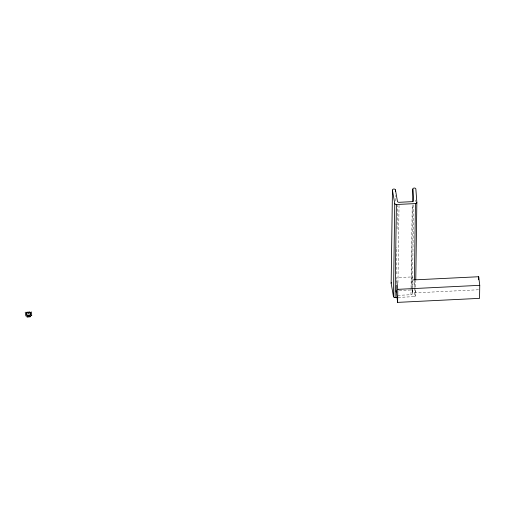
<?xml version="1.0" encoding="UTF-8"?>
<svg xmlns="http://www.w3.org/2000/svg" width="505" height="505" viewBox="0 0 505 505"><rect width="100%" height="100%" fill="white"/><g stroke="black" fill="none" stroke-linecap="round" stroke-linejoin="round"><path stroke-width="0.38" stroke-dasharray="2.52 1.89" d="M395.32 200.996L395.396 195.473M396.425 273.937L396.797 247.122M397.05 228.98L397.385 205.32M397.953 282.743L399.032 205.459M397.776 295.362L410.969 294.718L411.057 288.405M411.064 287.616L412.225 204.809M412.023 289.056L411.518 282.162L412.598 204.879M410.969 294.718A1.521 1.035 0.8 0 0 412.358 293.645L413.608 204.525M478.519 289.763L412.787 292.982L412.831 289.92M412.844 289.15L412.957 280.723M398.142 297.42L414.151 296.637L414.371 280.862M415.684 201.64L415.71 200.068M414.151 296.637A1.521 1.035 0.8 0 0 415.546 295.564L415.628 290.047M415.666 286.89L415.754 280.578M399.278 290.564L412.415 289.92L412.787 292.982M27.642 313.668L28.905 313.611M27.661 313.807L29.549 313.719M412.875 279.189L412.598 276.892L396.374 277.687L396.659 280.022M415.053 288.822L414.561 282.087A1.521 1.035 0.8 0 0 412.964 281.089A1.521 1.035 0.8 0 0 411.518 282.162M415.11 289.573L415.546 295.564M412.08 289.82L412.358 293.645"/><path stroke-width="0.76" d="M397.378 297.458L395.093 297.571A1.521 1.035 0.8 0 1 393.458 296.65L391.154 283.236L392.448 190.17A1.521 1.035 0.8 0 1 393.786 189.034A1.521 1.035 0.8 0 1 395.472 189.956L397.435 201.381A1.521 1.035 0.8 0 0 399.076 202.303L412.269 201.653A1.521 1.035 0.8 0 0 413.658 200.586L412.819 189.104A1.521 1.035 0.8 0 1 414.264 188.03A1.521 1.035 0.8 0 1 415.861 189.022L416.846 202.505L415.766 279.789M393.458 296.65L394.752 203.584L392.448 190.17M395.453 191.534L395.472 189.956M395.093 297.571L396.393 204.506A1.521 1.035 0.8 0 1 394.752 203.584M396.173 292.073L396.267 285.35M412.97 279.953L478.696 276.734L479.75 285.331L479.567 298.36L397.618 302.375L397.795 289.346L396.753 280.799M412.642 201.722L412.819 189.104M414.384 280.073L415.451 203.572A1.521 1.035 0.8 0 0 416.846 202.505M478.658 279.795L478.696 276.734M31.739 315.423L31.562 315.732M30.426 316.401L27.251 316.824M396.393 204.506L415.451 203.572M397.795 289.346L479.75 285.331M25.869 315.96L25.25 312.216M396.191 290.716L397.618 302.375M31.316 311.894L31.739 315.347M26.588 316.49A0.764 0.518 0.8 0 0 27.409 316.97L29.94 316.843A0.764 0.518 0.8 0 0 30.635 316.294M391.154 283.236A1.521 1.035 0.8 0 1 391.602 282.377M26.544 312.658L27.011 315.253L30.401 315.006L29.984 312.317L26.544 312.658M29.561 312.09L27.03 312.21A0.764 0.518 0.8 0 0 26.336 312.765L26.607 315A0.764 0.518 0.8 0 0 27.434 315.48L29.959 315.354A0.764 0.518 0.8 0 0 30.654 314.804L30.382 312.57A0.764 0.518 0.8 0 0 29.561 312.09"/></g></svg>
